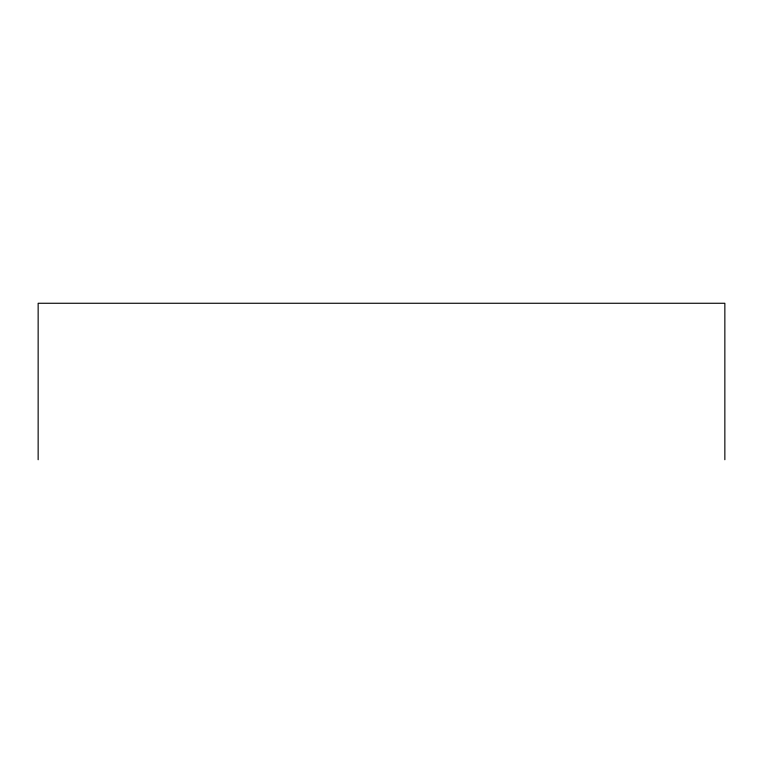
<?xml version="1.0" encoding="UTF-8"?>
<svg xmlns="http://www.w3.org/2000/svg" width="763" height="763" viewBox="0 0 763 763"><rect width="100%" height="100%" fill="white"/><g stroke="black" fill="none" stroke-linecap="round" stroke-linejoin="round"><path stroke-width="1.14" d="M724.85 459.736L724.85 303.264L38.15 303.264L38.15 459.736"/></g></svg>
